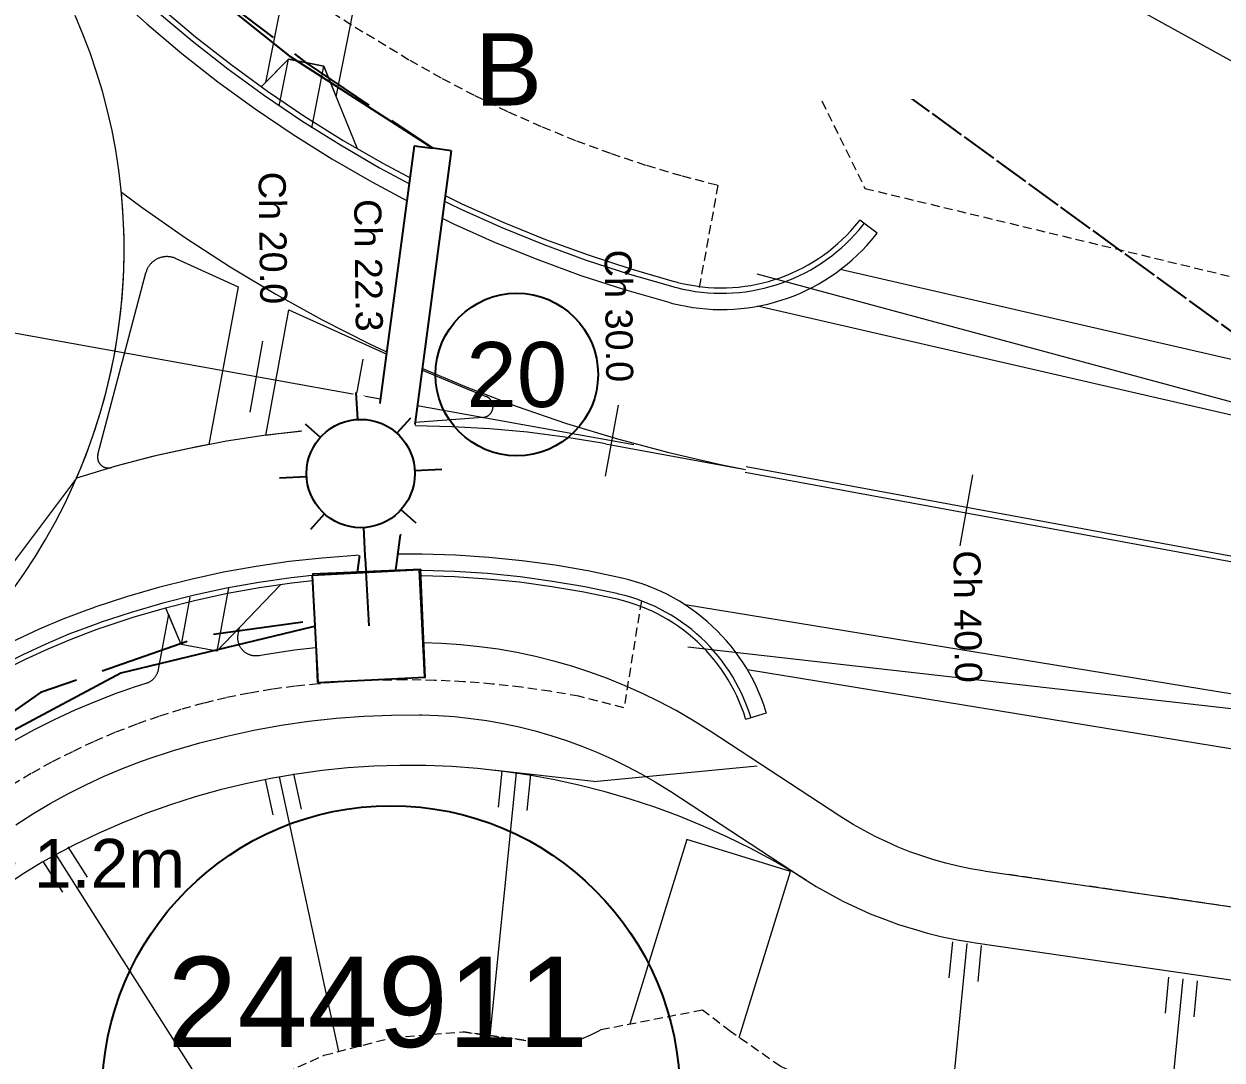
# Model space of a CAD drawing. Header units: metres. Extents: x 268878 to 269469, y 6087458 to 6088814.
# Drawn here: x 269168.84 to 269202.01, y 6087933.91 to 6087962.59 of the extents above; entities that cross this region are included whole.
import ezdxf
from ezdxf.enums import TextEntityAlignment as Align

# ---------------------------------------------------------------- set-up
doc = ezdxf.new("R2010")
doc.units = ezdxf.units.M
for name, pattern in [('Cable Exist OH', [1, 1, 0]), ('DASHED2', [0.375, 0.25, -0.125]), ('IE Trench LV', [6.5, 5, -1.5])]:
    doc.linetypes.add(name, pattern=pattern)
doc.layers.get('0').update_dxf_attribs({"color": 6})
doc.layers.add('Cadastre Developer_SP_NEW', color=2, linetype='Continuous', lineweight=5)
doc.layers.add('Cadastre Land Parcels_SP_EXT', color=9, linetype='Continuous', lineweight=5)
for name, color, linetype in [('Duct_SP_NEW', 2, 'Continuous'), ('Equip_SP_SL_NEW', 2, 'Continuous'), ('Mains_HV_MOD', 3, 'Continuous'), ('Mains_LV_New_R9', 2, 'Continuous'), ('Notes_LV_MISC', 7, 'Continuous'), ('Notes_SL_MISC', 7, 'Continuous'), ('Notes_SP_MISC', 7, 'Continuous'), ('Notes_SP_NEW', 2, 'Continuous'), ('SupportsUG_SP_LV_SL_NEW', 2, 'Continuous'), ('Trench_SP_NEW', 2, 'Continuous')]:
    doc.layers.add(name, color=color, linetype=linetype)
doc.styles.add('AGI32-Arial', font='arial.ttf')
doc.styles.add('iecARIAL', font='arial.ttf', dxfattribs={"height": 2})
doc.styles.add('POLE_LABEL', font='arial.ttf')
doc.styles.add('SL_LABEL', font='arial.ttf')
doc.styles.get("Standard").update_dxf_attribs({"font": 'arial.ttf'})
doc.linetypes.add('Cable 4', pattern='A,5.25,-0.1,["o",Standard,S=2,R=0,X=1.2,Y=-0.7],-4', length=9.35)
doc.dimstyles.get("Standard").update_dxf_attribs({"dimtxt": 0.18, "dimasz": 0.18, "dimexe": 0.18, "dimexo": 0.0625, "dimgap": 0.09, "dimtad": 0, "dimtih": 1, "dimtoh": 1, "dimdec": 4, "dimzin": 0, "dimdsep": 46, "dimtxsty": 'Standard', "dimcen": 0.09, "dimadec": 0, "dimazin": 0, "dimtfac": 1, "dimtdec": 4, "dimtofl": 0, "dimtmove": 0, "dimatfit": 3, "dimfxl": 1, "dimtolj": 1, "dimtzin": 0, "dimarcsym": 0})

# ---------------------------------------------------------------- blocks, each defined once
blk = doc.blocks.new('COLUMN_NEW')
for tag, height, flags, p in [('ASSET_NUM', 2.5, 8, (2, 2)), ('SUBURB', 0.2, 9, (1.5, -1.8)), ('STREETNAME', 0.2, 9, (1.5, -2)), ('LOCATION', 0.2, 9, (1.5, -2.2)), ('NOTES', 0.2, 9, (1.5, -2.4)), ('LABEL_ALIGNMENT', 0.2, 9, (1.5, -2.6)), ('Z', 0.2, 1, (1.5, -2.8))]:
    blk.add_attdef(tag, text='', height=height, dxfattribs=dict(flags=flags)).set_placement(p, align=Align.MIDDLE_LEFT)
blk.add_wipeout([(-1.485, -1.485), (1.485, -1.485), (1.485, 1.485), (-1.485, 1.485)])
at = {"lineweight": -3}
blk.add_lwpolyline([(-1.485, -1.485), (1.485, -1.485), (1.485, 1.485), (-1.485, 1.485)], close=True, dxfattribs=at)
at = {"style": 'POLE_LABEL', "flags": 9}
blk.add_attdef('STRUCTURE_PLANT_NUMBER', text='', height=0.2, dxfattribs=at).set_placement((1.5, 0.242), align=Align.MIDDLE_LEFT)
at = {"flags": 9}
for tag, p in [('STREET_CODE', (1.5, 0)), ('OWNED_BY', (1.5, -0.4)), ('COLUMN_TYPE', (1.5, -0.2)), ('OPERATED_BY', (1.5, -0.6)), ('STATE', (1.5, -1)), ('MAINTAINED_BY', (1.5, -0.8)), ('USAGE', (1.5, -1.2)), ('LEGEND', (1.5, -1.4)), ('PARENT', (1.5, -1.6))]:
    blk.add_attdef(tag, text='', height=0.2, dxfattribs=at).set_placement(p, align=Align.MIDDLE_LEFT)
blk = doc.blocks.new('SL_LANTERN_NEW')
blk.add_line((0, 0), (0, 0))
for tag, p, flags in [('Z', (0, 0), 1), ('OPERATED_BY', (0, -9.607), 9)]:
    blk.add_attdef(tag, p, '', height=0.2, dxfattribs=dict(flags=flags))
at = {"style": 'SL_LABEL', "flags": 9}
blk.add_attdef('STREET_CODE', text='', height=0.2, dxfattribs=at).set_placement((0, -0.2), align=Align.MIDDLE_LEFT)
for tag, height, flags, p in [('CONSTRUCTED_VOLTAGE', 0.2, 9, (0, -0.4)), ('CONTROL_TYPE', 0.2, 9, (0, -0.6)), ('LANTERN_PURPOSE', 0.2, 9, (0, -0.8)), ('LANTERN_TYPE', 0.2, 9, (0, -1)), ('OPERATING_VOLTAGE', 0.2, 9, (0, -1.4)), ('NO_PHASES', 0.2, 9, (0, -1.2)), ('ORIENTATION', 0.2, 9, (0, -1.6)), ('LNUMBER', 2.5, 8, (1.2, -2.8)), ('OWNED_BY', 0.2, 9, (0, -1.8)), ('STATE', 0.2, 9, (0, -2)), ('CEXIST', 0.2, 9, (0, -2.4)), ('USAGE', 0.2, 9, (0, -2.2)), ('CNEW', 0.2, 9, (0, -2.6)), ('CNUMBER', 0.2, 9, (0, -2.8)), ('CREMOVE', 0.2, 9, (0, -3)), ('CREPLACE', 0.2, 9, (0, -3.2)), ('LKINGHEIGHT', 0.2, 9, (0, -3.4)), ('LBRACKET', 0.2, 9, (0, -3.6)), ('LBRACKETVOCAB', 0.2, 9, (0, -3.8)), ('LCATEGORY', 0.2, 9, (0, -4)), ('LCHARGE1', 0.2, 9, (0, -4.2)), ('LCHARGE1PERCENT', 0.2, 9, (0, -4.4)), ('LCHARGE2', 0.2, 9, (0, -4.6)), ('LCHARGE2PERCENT', 0.2, 9, (0, -4.8)), ('LCHARGE3', 0.2, 9, (0, -5)), ('LCHARGE3PERCENT', 0.2, 9, (0, -5.2)), ('LEXIST', 0.2, 9, (0, -5.4)), ('LLAMP', 0.2, 9, (0, -5.6)), ('LLAMPVOCAB', 0.2, 9, (0, -5.8)), ('LMAST', 0.2, 9, (0, -6)), ('LMASTVOCAB', 0.2, 9, (0, -6.2)), ('LNEW', 0.2, 9, (0, -6.4)), ('LANTNUMBER', 0.2, 9, (0, -6.6)), ('LOUTREACH', 0.2, 9, (0, -7)), ('LOUTREACHVOCAB', 0.2, 9, (0, -7.2)), ('LRATECODE', 0.2, 9, (0, -7.4)), ('LREMOVE', 0.2, 9, (0, -7.6)), ('LREPLACE', 0.2, 9, (0, -7.8)), ('LTYPE', 0.2, 9, (0, -8)), ('LTYPEVOCAB', 0.2, 9, (0, -8.2)), ('SUBURB', 0.2, 9, (0, -8.6)), ('LEGEND', 0.2, 9, (0, -8.4)), ('STREETNAME', 0.2, 9, (0, -8.8)), ('LOCATION', 0.2, 9, (0, -9)), ('NOTES', 0.2, 9, (0, -9.2)), ('MAINTAINED_BY', 0.2, 9, (0, -9.863))]:
    blk.add_attdef(tag, text='', height=height, dxfattribs=dict(flags=flags)).set_placement(p, align=Align.MIDDLE_LEFT)
blk.add_wipeout([(0, 6.468), (1.458, 5.676), (2.25, 4.218), (1.458, 2.759), (0, 1.865), (-1.459, 2.759), (-2.25, 4.218), (-1.459, 5.676)])
for p, q in [((0, 5.718), (0, 6.468)), ((-1.459, 5.676), (-1.061, 5.278)), ((1.458, 5.676), (1.06, 5.278)), ((-2.25, 4.218), (-1.5, 4.218)), ((1.5, 4.218), (2.25, 4.218)), ((-1.459, 2.759), (-1.061, 3.157)), ((1.458, 2.759), (1.06, 3.157)), ((0, 0), (0, 2.721))]:
    blk.add_line(p, q)
blk.add_circle((0, 4.218), 1.5)
at = {"style": 'SL_LABEL', "flags": 8}
blk.add_attdef('ASSET_NUM', text='', height=2.5, dxfattribs=at).set_placement((2, 2), align=Align.MIDDLE_LEFT)
blk = doc.blocks.new('DUCT_INDICATOR')
blk.add_circle((0, 0), 2.25)
blk.add_attdef('CODE', text='', height=1.8).set_placement((0, 0), align=Align.MIDDLE_CENTER)
at = {"flags": 1}
blk.add_attdef('Z', (0, 0), '', height=0.2, dxfattribs=at)
blk = doc.blocks.new('*D34')
at = {"layer": 'Defpoints', "color": 0, "linetype": 'IE Trench LV', "transparency": 16777216}
for p in [(269165.068, 6087942.596), (269165.696, 6087941.572), (269165.755, 6087941.613)]:
    blk.add_point(p, dxfattribs=at)
at = {"layer": 'Trench_SP_NEW', "color": 0, "linetype": 'IE Trench LV', "lineweight": -2, "transparency": 16777216}
for p, q in [((269164.236, 6087943.661), (269163.463, 6087944.768)), ((269164.684, 6087942.327), (269163.903, 6087941.782)), ((269165.371, 6087941.344), (269164.59, 6087940.798)), ((269166.47, 6087940.465), (269167.243, 6087939.359)), ((269167.243, 6087939.359), (269168.593, 6087939.359))]:
    blk.add_line(p, q, dxfattribs=at)
at = {"layer": 'Trench_SP_NEW', "color": 0, "linetype": 'IE Trench LV', "transparency": 16777216}
for points in [[(269164.421, 6087943.79), (269164.052, 6087943.533), (269165.009, 6087942.555)], [(269166.654, 6087940.594), (269166.285, 6087940.336), (269165.696, 6087941.572)]]:
    blk.add_solid(points, dxfattribs=at)
at = {"layer": 'Trench_SP_NEW', "color": 0, "linetype": 'IE Trench LV', "transparency": 16777216, "insert": (269171.201, 6087939.359), "char_height": 1.35, "attachment_point": 5}
blk.add_mtext('\\A1;1.2m', dxfattribs=at)

msp = doc.modelspace()

# ---------------------------------------------------------------- linework, layer by layer
at = {"layer": 'Cadastre Developer_SP_NEW', "color": 251, "linetype": 'DASHED2', "lineweight": 0}
for p, q in [((269177.37568, 6087962.91083), (269178.00188, 6087962.50719)), ((269178.00188, 6087962.50719), (269178.6409, 6087962.12417)), ((269178.6409, 6087962.12417), (269179.51751, 6087961.58967)), ((269179.51751, 6087961.58967), (269180.411, 6087961.08387)), ((269180.411, 6087961.08387), (269181.32042, 6087960.6073)), ((269181.32042, 6087960.6073), (269182.24482, 6087960.16046)), ((269182.24482, 6087960.16046), (269183.18322, 6087959.74383)), ((269183.18322, 6087959.74383), (269184.13463, 6087959.35785)), ((269184.13463, 6087959.35785), (269185.09805, 6087959.00291)), ((269185.09805, 6087959.00291), (269186.07248, 6087958.6794)), ((269186.07248, 6087958.6794), (269187.05689, 6087958.38766)), ((269187.05689, 6087958.38766), (269188.05023, 6087958.12798)), ((269188.05023, 6087958.12798), (269187.50776, 6087955.17956)), ((269185.92915, 6087946.62127), (269185.44848, 6087943.66003)), ((269176.98892, 6087944.32588), (269176.34596, 6087944.2616)), ((269177.79149, 6087944.38755), (269176.98892, 6087944.32588)), ((269178.5956, 6087944.4242), (269177.79149, 6087944.38755)), ((269179.40046, 6087944.43579), (269178.5956, 6087944.4242)), ((269180.20529, 6087944.42231), (269179.40046, 6087944.43579)), ((269181.0093, 6087944.38377), (269180.20529, 6087944.42231)), ((269181.81173, 6087944.32021), (269181.0093, 6087944.38377)), ((269182.61179, 6087944.23169), (269181.81173, 6087944.32021)), ((269175.06841, 6087944.06794), (269174.43528, 6087943.93878)), ((269175.70554, 6087944.17558), (269175.06841, 6087944.06794)), ((269176.34596, 6087944.2616), (269175.70554, 6087944.17558)), ((269183.40871, 6087944.1183), (269182.61179, 6087944.23169)), ((269184.20169, 6087943.98016), (269183.40871, 6087944.1183)), ((269173.80689, 6087943.78827), (269173.18395, 6087943.61657)), ((269174.43528, 6087943.93878), (269173.80689, 6087943.78827)), ((269185.44848, 6087943.66003), (269184.20169, 6087943.98016)), ((269172.56718, 6087943.42388), (269171.95729, 6087943.21041)), ((269173.18395, 6087943.61657), (269172.56718, 6087943.42388)), ((269171.95729, 6087943.21041), (269171.35498, 6087942.97643)), ((269170.76093, 6087942.72219), (269170.17583, 6087942.44798)), ((269171.35498, 6087942.97643), (269170.76093, 6087942.72219)), ((269170.17583, 6087942.44798), (269169.60035, 6087942.15412)), ((269169.60035, 6087942.15412), (269169.03515, 6087941.84095)), ((269169.03515, 6087941.84095), (269168.48087, 6087941.50882)), ((269215.64493, 6087936.20988), (269195.47073, 6087939.13468)), ((269187.62456, 6087935.2947), (269184.81205, 6087934.74588))]:
    msp.add_line(p, q, dxfattribs=at)
at = {"layer": 'Cadastre Developer_SP_NEW', "color": 251, "linetype": 'Continuous', "lineweight": 0}
for p, q in [((269176.16096, 6087961.61642), (269175.41374, 6087960.85698)), ((269175.90479, 6087960.32656), (269176.16096, 6087961.61642)), ((269177.1418, 6087961.42163), (269176.16096, 6087961.61642)), ((269176.8037, 6087959.71919), (269177.1418, 6087961.42163)), ((269192.45509, 6087956.79702), (269191.98095, 6087957.1647)), ((269155.58263, 6087956.38126), (269185.72122, 6087950.94681)), ((269173.03857, 6087956.09756), (269174.76231, 6087955.31656)), ((269170.8837, 6087950.67755), (269172.21083, 6087955.70421)), ((269189.1223, 6087955.67901), (269211.57982, 6087949.61789)), ((269211.88411, 6087951.08707), (269191.438, 6087955.79166)), ((269174.76231, 6087955.31656), (269173.95756, 6087950.9509)), ((269175.52936, 6087951.20335), (269176.17001, 6087954.67875)), ((269176.17001, 6087954.67875), (269179.45485, 6087953.19044)), ((269211.57982, 6087949.61789), (269189.14815, 6087954.77935)), ((269181.54493, 6087951.70099), (269177.28228, 6087951.38514)), ((269184.93761, 6087950.97009), (269188.81569, 6087950.25521)), ((269203.57605, 6087947.61567), (269188.83019, 6087950.33389)), ((269170.29408, 6087950.02005), (269162.50405, 6087939.66181)), ((269203.54705, 6087947.45832), (269188.80118, 6087950.17654)), ((269176.82624, 6087947.37295), (269176.95481, 6087944.37571)), ((269175.93508, 6087947.07029), (269174.17415, 6087945.23059)), ((269174.49689, 6087946.98143), (269174.17415, 6087945.23059)), ((269173.4329, 6087946.7257), (269173.19072, 6087945.41187)), ((269173.19072, 6087945.41187), (269172.76392, 6087946.42432)), ((269210.31084, 6087942.73388), (269187.14246, 6087946.51196)), ((269174.17415, 6087945.23059), (269173.19072, 6087945.41187)), ((269187.2202, 6087945.3498), (269210.31084, 6087942.73388)), ((269210.05414, 6087941.25592), (269188.86971, 6087944.71048)), ((269176.95481, 6087944.37571), (269179.95205, 6087944.50427)), ((269188.81774, 6087943.34774), (269189.39189, 6087943.52194)), ((269184.61518, 6087941.61934), (269189.13784, 6087942.05298)), ((269175.51308, 6087941.67784), (269175.72417, 6087940.70014)), ((269175.90586, 6087941.75394), (269177.54787, 6087934.14883)), ((269176.29865, 6087941.83005), (269176.50974, 6087940.85235)), ((269182.46016, 6087941.86039), (269181.73648, 6087934.59068)), ((269184.61518, 6087941.61934), (269181.81804, 6087941.93622)), ((269182.06296, 6087941.90848), (269181.96389, 6087940.91317)), ((269182.85735, 6087941.81231), (269182.75827, 6087940.817)), ((269170.05459, 6087939.81607), (269170.59062, 6087938.9716)), ((269169.37006, 6087939.4017), (269169.90609, 6087938.55723)), ((269169.71233, 6087939.60888), (269174.23476, 6087932.48415)), ((269194.54594, 6087937.18179), (269194.44686, 6087936.18649)), ((269194.94313, 6087937.13371), (269194.46432, 6087932.32381)), ((269195.34032, 6087937.08562), (269195.24124, 6087936.09032)), ((269200.52741, 6087936.20348), (269200.42833, 6087935.20818)), ((269200.9246, 6087936.1554), (269200.50929, 6087931.98337)), ((269201.32179, 6087936.10732), (269201.22271, 6087935.11201))]:
    msp.add_line(p, q, dxfattribs=at)
for points in [[(269176.35833, 6087965.17701, 0), (269175.52228, 6087960.96729, 0), (269176.16096, 6087961.61642, 0), (269177.1418, 6087961.42163, 0), (269177.48396, 6087960.5777, 0), (269178.32002, 6087964.78742, 0)], [(269171.66266, 6087963.91835, 0), (269171.7023, 6087963.88125, 0), (269172.62994, 6087963.04402, 0), (269173.58624, 6087962.23967, 0), (269174.57003, 6087961.46918, 0), (269175.58011, 6087960.7335, 0), (269176.61524, 6087960.03352, 0), (269177.67418, 6087959.37009, 0), (269178.75563, 6087958.74403, 0), (269179.85826, 6087958.15608, 0), (269180.98074, 6087957.60698, 0), (269182.12171, 6087957.09738, 0), (269183.27976, 6087956.62791, 0), (269184.45349, 6087956.19915, 0), (269185.64147, 6087955.8116, 0), (269186.84225, 6087955.46576, 0), (269186.89468, 6087955.45169, 0)], [(269171.56007, 6087963.80892, 0), (269171.59987, 6087963.77166, 0), (269172.5314, 6087962.93092, 0), (269173.49171, 6087962.12321, 0), (269174.47962, 6087961.34949, 0), (269175.49393, 6087960.61073, 0), (269176.5334, 6087959.90782, 0), (269177.59677, 6087959.24161, 0), (269178.68275, 6087958.61292, 0), (269179.79, 6087958.02251, 0), (269180.91719, 6087957.4711, 0), (269182.06293, 6087956.95937, 0), (269183.22584, 6087956.48794, 0), (269184.40449, 6087956.05738, 0), (269185.59744, 6087955.66821, 0), (269186.80325, 6087955.32092, 0), (269186.85591, 6087955.30678, 0)], [(269171.25228, 6087963.48064, 0), (269171.29258, 6087963.44292, 0), (269172.23577, 6087962.59165, 0), (269173.2081, 6087961.77382, 0), (269174.20838, 6087960.99043, 0), (269175.23538, 6087960.24242, 0), (269176.28787, 6087959.5307, 0), (269177.36455, 6087958.85616, 0), (269178.46412, 6087958.2196, 0), (269179.58524, 6087957.6218, 0), (269180.72653, 6087957.06349, 0), (269181.88662, 6087956.54535, 0), (269183.06408, 6087956.06802, 0), (269184.25748, 6087955.63207, 0), (269185.46537, 6087955.23803, 0), (269186.68628, 6087954.88639, 0), (269186.73959, 6087954.87208, 0)], [(269171.60966, 6087956.59393, 0), (269171.60342, 6087956.87306, 0), (269171.57633, 6087957.43088, 0), (269171.52979, 6087957.98742, 0), (269171.46386, 6087958.54199, 0), (269171.37861, 6087959.09392, 0), (269171.27416, 6087959.64254, 0), (269171.15061, 6087960.18719, 0), (269171.00814, 6087960.72718, 0), (269170.84691, 6087961.26188, 0), (269170.66712, 6087961.79063, 0), (269170.46898, 6087962.31277, 0), (269170.25274, 6087962.82769, 0)], [(269184.93761, 6087950.97009, 0), (269184.84702, 6087950.98667, 0), (269183.81501, 6087951.15545, 0), (269182.77773, 6087951.28811, 0), (269181.73645, 6087951.38448, 0), (269180.69244, 6087951.44446, 0), (269179.64698, 6087951.46797, 0), (269178.60133, 6087951.45497, 0), (269177.55678, 6087951.40549, 0), (269176.51458, 6087951.31959, 0), (269175.47602, 6087951.19737, 0), (269174.44236, 6087951.03897, 0), (269173.41486, 6087950.8446, 0), (269172.39476, 6087950.61449, 0), (269171.38332, 6087950.34891, 0), (269170.38176, 6087950.0482, 0), (269170.29408, 6087950.02005, 0), (269170.34905, 6087950.14857, 0), (269170.55741, 6087950.66672, 0), (269170.74756, 6087951.19183, 0), (269170.91927, 6087951.72326, 0), (269171.07233, 6087952.26035, 0), (269171.20655, 6087952.80246, 0), (269171.32176, 6087953.34893, 0), (269171.41784, 6087953.89908, 0), (269171.49466, 6087954.45225, 0), (269171.55213, 6087955.00776, 0), (269171.59017, 6087955.56494, 0), (269171.60875, 6087956.12311, 0), (269171.60783, 6087956.68158, 0), (269171.58743, 6087957.23969, 0), (269171.54756, 6087957.79674, 0), (269171.53454, 6087957.93592, 0), (269171.53454, 6087957.93592, 0), (269172.10595, 6087957.51393, 0), (269173.31146, 6087956.67098, 0), (269174.54566, 6087955.87061, 0), (269175.80703, 6087955.11381, 0), (269177.09405, 6087954.40149, 0), (269178.40515, 6087953.73452, 0), (269179.73872, 6087953.11371, 0), (269181.09315, 6087952.53982, 0), (269182.46678, 6087952.01355, 0), (269183.85794, 6087951.53554, 0), (269185.26493, 6087951.10637, 0), (269186.68605, 6087950.72657, 0), (269188.11956, 6087950.39659, 0), (269188.81569, 6087950.25521, 0)], [(269186.85591, 6087955.30678, 0), (269186.90601, 6087955.29365, 0), (269187.07579, 6087955.25325, 0), (269187.24688, 6087955.21879, 0), (269187.41907, 6087955.19033, 0), (269187.59215, 6087955.16789, 0), (269187.7659, 6087955.1515, 0), (269187.94012, 6087955.14119, 0), (269188.11459, 6087955.13697, 0), (269188.28911, 6087955.13884, 0), (269188.46345, 6087955.14679, 0), (269188.63741, 6087955.16083, 0), (269188.81077, 6087955.18093, 0), (269188.98333, 6087955.20707, 0), (269189.15487, 6087955.23921, 0), (269189.32518, 6087955.27732, 0), (269189.49406, 6087955.32135, 0), (269189.6613, 6087955.37125, 0), (269189.82669, 6087955.42695, 0), (269189.99004, 6087955.48839, 0), (269190.15115, 6087955.5555, 0), (269190.30982, 6087955.62819, 0), (269190.46585, 6087955.70637, 0), (269190.61906, 6087955.78995, 0), (269190.76926, 6087955.87882, 0), (269190.91627, 6087955.97288, 0), (269191.0599, 6087956.07202, 0), (269191.19999, 6087956.17611, 0), (269191.33636, 6087956.28502, 0), (269191.46884, 6087956.39863, 0), (269191.59728, 6087956.51679, 0), (269191.72152, 6087956.63936, 0), (269191.8414, 6087956.76619, 0), (269191.95679, 6087956.89713, 0), (269192.06753, 6087957.03202, 0), (269192.09949, 6087957.07278, 0)], [(269186.89468, 6087955.45169, 0), (269186.94328, 6087955.43895, 0), (269187.10797, 6087955.39976, 0), (269187.27393, 6087955.36633, 0), (269187.44095, 6087955.33872, 0), (269187.60883, 6087955.31696, 0), (269187.77737, 6087955.30106, 0), (269187.94637, 6087955.29106, 0), (269188.11561, 6087955.28696, 0), (269188.28488, 6087955.28878, 0), (269188.454, 6087955.29649, 0), (269188.62274, 6087955.31011, 0), (269188.7909, 6087955.32961, 0), (269188.95828, 6087955.35496, 0), (269189.12467, 6087955.38614, 0), (269189.28987, 6087955.42311, 0), (269189.45369, 6087955.46582, 0), (269189.61591, 6087955.51422, 0), (269189.77634, 6087955.56825, 0), (269189.93479, 6087955.62785, 0), (269190.09107, 6087955.69294, 0), (269190.24497, 6087955.76345, 0), (269190.39633, 6087955.83928, 0), (269190.54494, 6087955.92035, 0), (269190.69063, 6087956.00656, 0), (269190.83323, 6087956.0978, 0), (269190.97256, 6087956.19396, 0), (269191.10844, 6087956.29493, 0), (269191.24072, 6087956.40058, 0), (269191.36923, 6087956.51077, 0), (269191.49382, 6087956.62539, 0), (269191.61433, 6087956.74428, 0), (269191.73061, 6087956.86731, 0), (269191.84254, 6087956.99432, 0), (269191.94996, 6087957.12516, 0), (269191.98095, 6087957.1647, 0)], [(269168.51926, 6087946.92193, 0), (269168.84134, 6087947.37818, 0), (269169.1473, 6087947.84539, 0), (269169.43677, 6087948.32299, 0), (269169.7094, 6087948.81041, 0), (269169.96485, 6087949.30704, 0), (269170.20281, 6087949.81228, 0), (269170.42299, 6087950.32552, 0), (269170.62513, 6087950.84614, 0), (269170.80898, 6087951.37348, 0), (269170.97431, 6087951.90693, 0), (269171.12092, 6087952.44582, 0), (269171.24863, 6087952.9895, 0), (269171.3573, 6087953.5373, 0), (269171.44677, 6087954.08856, 0), (269171.51696, 6087954.64261, 0), (269171.56777, 6087955.19878, 0), (269171.59913, 6087955.75637, 0), (269171.61102, 6087956.31472, 0), (269171.60966, 6087956.59393, 0)], [(269186.73959, 6087954.87208, 0), (269186.7942, 6087954.85777, 0), (269186.97926, 6087954.81372, 0), (269187.16575, 6087954.77616, 0), (269187.35344, 6087954.74514, 0), (269187.54209, 6087954.72068, 0), (269187.73148, 6087954.70282, 0), (269187.92138, 6087954.69158, 0), (269188.11155, 6087954.68698, 0), (269188.30177, 6087954.68901, 0), (269188.49181, 6087954.69769, 0), (269188.68142, 6087954.71299, 0), (269188.87039, 6087954.73489, 0), (269189.05847, 6087954.76338, 0), (269189.24545, 6087954.79842, 0), (269189.43109, 6087954.83996, 0), (269189.61517, 6087954.88795, 0), (269189.79746, 6087954.94234, 0), (269189.97774, 6087955.00306, 0), (269190.15579, 6087955.07003, 0), (269190.3314, 6087955.14318, 0), (269190.50435, 6087955.22241, 0), (269190.67443, 6087955.30762, 0), (269190.84142, 6087955.39872, 0), (269191.00514, 6087955.4956, 0), (269191.16538, 6087955.59813, 0), (269191.32194, 6087955.70618, 0), (269191.47464, 6087955.81964, 0), (269191.62328, 6087955.93836, 0), (269191.76769, 6087956.06219, 0), (269191.90769, 6087956.19098, 0), (269192.04311, 6087956.32458, 0), (269192.17378, 6087956.46283, 0), (269192.29955, 6087956.60555, 0), (269192.42026, 6087956.75258, 0), (269192.45509, 6087956.79702, 0)], [(269173.03857, 6087956.09756, 0), (269173.03099, 6087956.10094, 0), (269173.01165, 6087956.10898, 0), (269172.99204, 6087956.11634, 0), (269172.97219, 6087956.12301, 0), (269172.95212, 6087956.12899, 0), (269172.93185, 6087956.13426, 0), (269172.91141, 6087956.13883, 0), (269172.89082, 6087956.14267, 0), (269172.87012, 6087956.1458, 0), (269172.84931, 6087956.1482, 0), (269172.82843, 6087956.14987, 0), (269172.80751, 6087956.15081, 0), (269172.78657, 6087956.15103, 0), (269172.76563, 6087956.15051, 0), (269172.74473, 6087956.14926, 0), (269172.72388, 6087956.14728, 0), (269172.70311, 6087956.14458, 0), (269172.68245, 6087956.14115, 0), (269172.66192, 6087956.13701, 0), (269172.64155, 6087956.13215, 0), (269172.62136, 6087956.12658, 0), (269172.60138, 6087956.12031, 0), (269172.58163, 6087956.11335, 0), (269172.56213, 6087956.1057, 0), (269172.54291, 6087956.09738, 0), (269172.524, 6087956.08839, 0), (269172.50541, 6087956.07874, 0), (269172.48717, 6087956.06846, 0), (269172.46929, 6087956.05754, 0), (269172.45181, 6087956.04601, 0), (269172.43474, 6087956.03387, 0), (269172.41811, 6087956.02114, 0), (269172.40193, 6087956.00784, 0), (269172.38623, 6087955.99399, 0), (269172.37102, 6087955.9796, 0), (269172.35631, 6087955.96468, 0), (269172.34214, 6087955.94926, 0), (269172.32852, 6087955.93335, 0), (269172.31546, 6087955.91698, 0), (269172.30298, 6087955.90016, 0), (269172.29109, 6087955.88292, 0), (269172.27981, 6087955.86527, 0), (269172.26916, 6087955.84725, 0), (269172.25914, 6087955.82885, 0), (269172.24977, 6087955.81013, 0), (269172.24105, 6087955.79108, 0), (269172.23301, 6087955.77174, 0), (269172.22565, 6087955.75214, 0), (269172.21898, 6087955.73229, 0), (269172.213, 6087955.71221, 0), (269172.21083, 6087955.70421, 0)], [(269179.45485, 6087953.19044, 0), (269179.88714, 6087952.99761, 0), (269181.18963, 6087952.45266, 0), (269181.63044, 6087952.28018, 0)], [(269181.54493, 6087951.70099, 0), (269181.54683, 6087951.70114, 0), (269181.55726, 6087951.70216, 0), (269181.56764, 6087951.70355, 0), (269181.57796, 6087951.70529, 0), (269181.58822, 6087951.7074, 0), (269181.5984, 6087951.70986, 0), (269181.60848, 6087951.71268, 0), (269181.61846, 6087951.71584, 0), (269181.62833, 6087951.71936, 0), (269181.63806, 6087951.72321, 0), (269181.64766, 6087951.72741, 0), (269181.6571, 6087951.73193, 0), (269181.66638, 6087951.73678, 0), (269181.67549, 6087951.74195, 0), (269181.6844, 6087951.74744, 0), (269181.69313, 6087951.75324, 0), (269181.70164, 6087951.75933, 0), (269181.70994, 6087951.76572, 0), (269181.71801, 6087951.7724, 0), (269181.72584, 6087951.77935, 0), (269181.73342, 6087951.78657, 0), (269181.74074, 6087951.79405, 0), (269181.74781, 6087951.80179, 0), (269181.75459, 6087951.80976, 0), (269181.7611, 6087951.81797, 0), (269181.76731, 6087951.8264, 0), (269181.77323, 6087951.83504, 0), (269181.77884, 6087951.84388, 0), (269181.78413, 6087951.85291, 0), (269181.78911, 6087951.86212, 0), (269181.79377, 6087951.8715, 0), (269181.7981, 6087951.88104, 0), (269181.80209, 6087951.89072, 0), (269181.80574, 6087951.90053, 0), (269181.80904, 6087951.91047, 0), (269181.812, 6087951.92051, 0), (269181.8146, 6087951.93066, 0), (269181.81685, 6087951.94088, 0), (269181.81874, 6087951.95118, 0), (269181.82027, 6087951.96154, 0), (269181.82143, 6087951.97195, 0), (269181.82224, 6087951.98239, 0), (269181.82268, 6087951.99285, 0), (269181.82275, 6087952.00332, 0), (269181.82246, 6087952.01379, 0), (269181.8218, 6087952.02424, 0), (269181.82078, 6087952.03466, 0), (269181.81939, 6087952.04504, 0), (269181.81764, 6087952.05537, 0), (269181.81554, 6087952.06562, 0), (269181.81307, 6087952.0758, 0), (269181.81026, 6087952.08589, 0), (269181.80709, 6087952.09587, 0), (269181.80358, 6087952.10573, 0), (269181.79972, 6087952.11547, 0), (269181.79553, 6087952.12507, 0), (269181.79101, 6087952.13451, 0), (269181.78615, 6087952.14379, 0), (269181.78098, 6087952.15289, 0), (269181.77549, 6087952.16181, 0), (269181.7697, 6087952.17053, 0), (269181.7636, 6087952.17905, 0), (269181.75721, 6087952.18734, 0), (269181.75054, 6087952.19541, 0), (269181.74359, 6087952.20324, 0), (269181.73637, 6087952.21083, 0), (269181.72888, 6087952.21815, 0), (269181.72115, 6087952.22521, 0), (269181.71318, 6087952.232, 0), (269181.70497, 6087952.2385, 0), (269181.69654, 6087952.24472, 0), (269181.6879, 6087952.25063, 0), (269181.67906, 6087952.25624, 0), (269181.67003, 6087952.26154, 0), (269181.66082, 6087952.26652, 0), (269181.65144, 6087952.27118, 0), (269181.6419, 6087952.2755, 0), (269181.63222, 6087952.27949, 0), (269181.63044, 6087952.28018, 0)], [(269177.28228, 6087951.38514, 0), (269176.92574, 6087951.35659, 0), (269175.88418, 6087951.24857, 0), (269175.52936, 6087951.20335, 0)], [(269173.95756, 6087950.9509, 0), (269173.62261, 6087950.88598, 0), (269172.59949, 6087950.66297, 0), (269171.58477, 6087950.40439, 0), (269171.25619, 6087950.31251, 0)], [(269170.8837, 6087950.67755, 0), (269170.88322, 6087950.67568, 0), (269170.88079, 6087950.66549, 0), (269170.87871, 6087950.65523, 0), (269170.877, 6087950.6449, 0), (269170.87565, 6087950.63451, 0), (269170.87466, 6087950.62409, 0), (269170.87403, 6087950.61364, 0), (269170.87377, 6087950.60317, 0), (269170.87388, 6087950.5927, 0), (269170.87435, 6087950.58224, 0), (269170.87519, 6087950.5718, 0), (269170.87639, 6087950.5614, 0), (269170.87795, 6087950.55104, 0), (269170.87987, 6087950.54075, 0), (269170.88215, 6087950.53053, 0), (269170.88479, 6087950.52039, 0), (269170.88777, 6087950.51036, 0), (269170.89111, 6087950.50043, 0), (269170.89479, 6087950.49063, 0), (269170.89881, 6087950.48096, 0), (269170.90317, 6087950.47144, 0), (269170.90785, 6087950.46207, 0), (269170.91286, 6087950.45288, 0), (269170.91819, 6087950.44386, 0), (269170.92383, 6087950.43504, 0), (269170.92977, 6087950.42642, 0), (269170.93601, 6087950.41801, 0), (269170.94254, 6087950.40982, 0), (269170.94935, 6087950.40187, 0), (269170.95644, 6087950.39416, 0), (269170.96379, 6087950.3867, 0), (269170.97139, 6087950.3795, 0), (269170.97925, 6087950.37257, 0), (269170.98733, 6087950.36593, 0), (269170.99565, 6087950.35956, 0), (269171.00418, 6087950.35349, 0), (269171.01292, 6087950.34773, 0), (269171.02186, 6087950.34227, 0), (269171.03098, 6087950.33712, 0), (269171.04028, 6087950.3323, 0), (269171.04973, 6087950.32781, 0), (269171.05934, 6087950.32364, 0), (269171.06909, 6087950.31982, 0), (269171.07897, 6087950.31634, 0), (269171.08896, 6087950.3132, 0), (269171.09905, 6087950.31042, 0), (269171.10924, 6087950.30799, 0), (269171.1195, 6087950.30591, 0), (269171.12983, 6087950.3042, 0), (269171.14022, 6087950.30285, 0), (269171.15064, 6087950.30186, 0), (269171.16109, 6087950.30123, 0), (269171.17156, 6087950.30097, 0), (269171.18203, 6087950.30108, 0), (269171.19249, 6087950.30155, 0), (269171.20293, 6087950.30239, 0), (269171.21333, 6087950.30359, 0), (269171.22369, 6087950.30515, 0), (269171.23398, 6087950.30707, 0), (269171.2442, 6087950.30935, 0), (269171.25434, 6087950.31199, 0), (269171.25619, 6087950.31251, 0)], [(269185.3906, 6087947.25268, 0), (269185.3543, 6087947.26094, 0), (269184.45054, 6087947.44957, 0), (269183.54075, 6087947.60655, 0), (269182.62604, 6087947.73168, 0), (269181.70751, 6087947.8248, 0), (269180.7863, 6087947.88582, 0), (269179.86351, 6087947.91465, 0), (269178.94029, 6087947.91126, 0), (269178.01774, 6087947.87564, 0), (269177.097, 6087947.80786, 0), (269176.17919, 6087947.70798, 0), (269175.26542, 6087947.57613, 0), (269174.3568, 6087947.41247, 0), (269173.45446, 6087947.2172, 0), (269172.55948, 6087946.99056, 0), (269171.67295, 6087946.73282, 0), (269170.79596, 6087946.4443, 0), (269170.76081, 6087946.43203, 0)], [(269185.29036, 6087946.81398, 0), (269185.25468, 6087946.82211, 0), (269184.3663, 6087947.00753, 0), (269183.47199, 6087947.16183, 0), (269182.57284, 6087947.28483, 0), (269181.66994, 6087947.37638, 0), (269180.7644, 6087947.43635, 0), (269179.85732, 6087947.46469, 0), (269178.9498, 6087947.46136, 0), (269178.04294, 6087947.42635, 0), (269177.13787, 6087947.35972, 0), (269176.23567, 6087947.26154, 0), (269175.33745, 6087947.13193, 0), (269174.44429, 6087946.97106, 0), (269173.5573, 6087946.77911, 0), (269172.67754, 6087946.55633, 0), (269171.8061, 6087946.30297, 0), (269170.94403, 6087946.01936, 0), (269170.90948, 6087946.00729, 0)], [(269185.25695, 6087946.66775, 0), (269185.22148, 6087946.67583, 0), (269184.33822, 6087946.86018, 0), (269183.44907, 6087947.01359, 0), (269182.5551, 6087947.13588, 0), (269181.65742, 6087947.2269, 0), (269180.7571, 6087947.28653, 0), (269179.85525, 6087947.31471, 0), (269178.95296, 6087947.31139, 0), (269178.05135, 6087947.27659, 0), (269177.15149, 6087947.21034, 0), (269176.2545, 6087947.11272, 0), (269175.36145, 6087946.98387, 0), (269174.47345, 6087946.82392, 0), (269173.59158, 6087946.63308, 0), (269172.7169, 6087946.41158, 0), (269171.85048, 6087946.15969, 0), (269170.99338, 6087945.87771, 0), (269170.95903, 6087945.86572, 0)], [(269189.39189, 6087943.52194, 0), (269189.38841, 6087943.53339, 0), (269189.32961, 6087943.71431, 0), (269189.26453, 6087943.89306, 0), (269189.19326, 6087944.06944, 0), (269189.11587, 6087944.24322, 0), (269189.03247, 6087944.41419, 0), (269188.94315, 6087944.58215, 0), (269188.84802, 6087944.74689, 0), (269188.7472, 6087944.9082, 0), (269188.64081, 6087945.0659, 0), (269188.52899, 6087945.2198, 0), (269188.41186, 6087945.36969, 0), (269188.28957, 6087945.51541, 0), (269188.16227, 6087945.65677, 0), (269188.03012, 6087945.7936, 0), (269187.89326, 6087945.92574, 0), (269187.75189, 6087946.05302, 0), (269187.60615, 6087946.17529, 0), (269187.45624, 6087946.29239, 0), (269187.30233, 6087946.4042, 0), (269187.14461, 6087946.51056, 0), (269186.98328, 6087946.61136, 0), (269186.81853, 6087946.70646, 0), (269186.65056, 6087946.79576, 0), (269186.47957, 6087946.87914, 0), (269186.30578, 6087946.9565, 0), (269186.1294, 6087947.02775, 0), (269185.95063, 6087947.0928, 0), (269185.76971, 6087947.15157, 0), (269185.58684, 6087947.20399, 0), (269185.40226, 6087947.25, 0), (269185.3906, 6087947.25268, 0)], [(269188.81774, 6087943.34774, 0), (269188.81464, 6087943.35793, 0), (269188.76231, 6087943.51893, 0), (269188.7044, 6087943.678, 0), (269188.64097, 6087943.83496, 0), (269188.57211, 6087943.98961, 0), (269188.49788, 6087944.14176, 0), (269188.4184, 6087944.29122, 0), (269188.33374, 6087944.43783, 0), (269188.24402, 6087944.58138, 0), (269188.14935, 6087944.72172, 0), (269188.04983, 6087944.85867, 0), (269187.9456, 6087944.99207, 0), (269187.83677, 6087945.12174, 0), (269187.72349, 6087945.24754, 0), (269187.60588, 6087945.36931, 0), (269187.4841, 6087945.4869, 0), (269187.35828, 6087945.60016, 0), (269187.22859, 6087945.70897, 0), (269187.09518, 6087945.81319, 0), (269186.95822, 6087945.91268, 0), (269186.81787, 6087946.00734, 0), (269186.6743, 6087946.09703, 0), (269186.52768, 6087946.18167, 0), (269186.3782, 6087946.26113, 0), (269186.22604, 6087946.33533, 0), (269186.07138, 6087946.40418, 0), (269185.91442, 6087946.46758, 0), (269185.75533, 6087946.52547, 0), (269185.59433, 6087946.57777, 0), (269185.43159, 6087946.62442, 0), (269185.26733, 6087946.66537, 0), (269185.25695, 6087946.66775, 0)], [(269188.96128, 6087943.39129, 0), (269188.95808, 6087943.40179, 0), (269188.90414, 6087943.56777, 0), (269188.84443, 6087943.73177, 0), (269188.77905, 6087943.89358, 0), (269188.70805, 6087944.05301, 0), (269188.63153, 6087944.20986, 0), (269188.54959, 6087944.36395, 0), (269188.46231, 6087944.51509, 0), (269188.36982, 6087944.66309, 0), (269188.27222, 6087944.80777, 0), (269188.16962, 6087944.94895, 0), (269188.06216, 6087945.08647, 0), (269187.94997, 6087945.22016, 0), (269187.83318, 6087945.34985, 0), (269187.71194, 6087945.47538, 0), (269187.58639, 6087945.59661, 0), (269187.45668, 6087945.71338, 0), (269187.32298, 6087945.82555, 0), (269187.18545, 6087945.93299, 0), (269187.04425, 6087946.03556, 0), (269186.89955, 6087946.13314, 0), (269186.75154, 6087946.22561, 0), (269186.60039, 6087946.31287, 0), (269186.44629, 6087946.39479, 0), (269186.28942, 6087946.47128, 0), (269186.12998, 6087946.54226, 0), (269185.96816, 6087946.60762, 0), (269185.80416, 6087946.6673, 0), (269185.63817, 6087946.72122, 0), (269185.47041, 6087946.76932, 0), (269185.30106, 6087946.81152, 0), (269185.29036, 6087946.81398, 0)], [(269170.76081, 6087946.43203, 0), (269170.58065, 6087946.36802, 0), (269169.91349, 6087946.11423, 0), (269169.25559, 6087945.83731, 0), (269168.60775, 6087945.5376, 0), (269167.97077, 6087945.21546, 0), (269167.34542, 6087944.87129, 0), (269166.73247, 6087944.5055, 0), (269166.13265, 6087944.11855, 0), (269165.5467, 6087943.71089, 0), (269165.39221, 6087943.59826, 0)], [(269170.90948, 6087946.00729, 0), (269170.73328, 6087945.9447, 0), (269170.0808, 6087945.69649, 0), (269169.43738, 6087945.42566, 0), (269168.8038, 6087945.13255, 0), (269168.18083, 6087944.8175, 0), (269167.56925, 6087944.4809, 0), (269166.96978, 6087944.12316, 0), (269166.38316, 6087943.74472, 0), (269165.8101, 6087943.34604, 0), (269165.65901, 6087943.23588, 0)], [(269170.95903, 6087945.86572, 0), (269170.78416, 6087945.80359, 0), (269170.13657, 6087945.55724, 0), (269169.49797, 6087945.28845, 0), (269168.86915, 6087944.99753, 0), (269168.25085, 6087944.68484, 0), (269167.64385, 6087944.35077, 0), (269167.04888, 6087943.99572, 0), (269166.46666, 6087943.62011, 0), (269165.8979, 6087943.22442, 0), (269165.74794, 6087943.11509, 0)], [(269168.6099, 6087940.42183, 0), (269169.0792, 6087940.72458, 0), (269169.55877, 6087941.01077, 0), (269170.04804, 6087941.28005, 0), (269170.54641, 6087941.53209, 0), (269171.05328, 6087941.76658, 0), (269171.56802, 6087941.98325, 0), (269172.09, 6087942.18181, 0), (269172.23096, 6087942.23189, 0), (269172.24328, 6087942.2362, 0), (269172.97253, 6087942.47677, 0), (269173.70973, 6087942.69175, 0), (269174.45398, 6087942.88086, 0), (269175.20438, 6087943.04389, 0), (269175.96002, 6087943.18063, 0), (269176.71996, 6087943.29092, 0), (269177.4833, 6087943.37461, 0), (269178.24908, 6087943.43162, 0), (269179.01639, 6087943.46186, 0), (269179.78429, 6087943.46531, 0), (269179.79734, 6087943.46514, 0), (269179.84727, 6087943.46437, 0), (269180.30076, 6087943.44855, 0), (269180.75342, 6087943.41693, 0), (269181.2047, 6087943.36952, 0), (269181.65405, 6087943.30639, 0), (269182.10092, 6087943.22762, 0), (269182.54477, 6087943.13331, 0), (269182.98506, 6087943.02356, 0), (269183.42126, 6087942.89851, 0), (269183.85282, 6087942.75831, 0), (269184.27922, 6087942.60314, 0), (269184.69995, 6087942.43318, 0), (269185.1145, 6087942.24864, 0), (269185.52235, 6087942.04974, 0), (269185.92301, 6087941.83674, 0), (269186.31599, 6087941.60988, 0), (269186.70082, 6087941.36944, 0), (269186.74265, 6087941.34217, 0), (269190.33178, 6087938.99199, 0), (269190.4168, 6087938.93683, 0), (269190.77304, 6087938.71653, 0), (269191.13676, 6087938.50879, 0), (269191.5075, 6087938.31387, 0), (269191.88482, 6087938.13201, 0), (269192.26825, 6087937.96343, 0), (269192.65734, 6087937.80834, 0), (269193.0516, 6087937.66691, 0), (269193.45055, 6087937.53934, 0), (269193.85372, 6087937.42576, 0), (269194.2606, 6087937.32633, 0), (269194.67071, 6087937.24115, 0), (269195.08354, 6087937.17034, 0), (269195.18377, 6087937.15538, 0), (269215.35797, 6087934.23057, 0)], [(269190.49824, 6087938.88494, 0), (269190.19685, 6087939.07166, 0), (269189.57594, 6087939.43428, 0), (269188.94276, 6087939.77501, 0), (269188.29807, 6087940.09344, 0), (269187.64266, 6087940.38917, 0), (269186.97733, 6087940.66185, 0), (269186.30289, 6087940.91114, 0), (269185.62016, 6087941.13675, 0), (269184.92997, 6087941.33839, 0), (269184.23317, 6087941.51582, 0), (269183.53059, 6087941.66882, 0), (269182.82311, 6087941.79721, 0), (269182.11158, 6087941.90083, 0), (269181.39686, 6087941.97956, 0), (269180.67983, 6087942.03329, 0), (269179.96136, 6087942.06197, 0), (269179.24233, 6087942.06556, 0), (269178.52361, 6087942.04405, 0), (269177.80608, 6087941.99747, 0), (269177.09062, 6087941.92588, 0), (269176.37808, 6087941.82936, 0), (269175.66935, 6087941.70803, 0), (269174.96529, 6087941.56205, 0), (269174.26675, 6087941.39158, 0), (269173.57458, 6087941.19683, 0), (269172.88964, 6087940.97805, 0), (269172.21274, 6087940.7355, 0), (269171.54473, 6087940.46947, 0), (269170.8864, 6087940.18029, 0), (269170.23857, 6087939.86831, 0), (269169.92325, 6087939.70621, 0)], [(269188.63744, 6087934.53475, 0), (269190.05795, 6087939.13161, 0), (269187.19168, 6087940.01734, 0), (269185.61088, 6087934.90176, 0)], [(269169.92325, 6087939.70621, 0), (269169.83101, 6087939.6574, 0), (269169.34291, 6087939.38601, 0), (269168.86457, 6087939.09776, 0), (269168.39659, 6087938.79298, 0), (269167.93952, 6087938.47206, 0), (269167.49394, 6087938.13539, 0), (269167.06037, 6087937.78337, 0), (269166.98074, 6087937.71593, 0)]]:
    msp.add_polyline3d(points, dxfattribs=at)
at = {"layer": 'Cadastre Developer_SP_NEW', "color": 251, "linetype": 'DASHED2', "lineweight": 0}
for points in [[(269189.10348, 6087964.1622, 0), (269192.11757, 6087958.0401, 0), (269204.51883, 6087955.054, 0)], [(269202.58898, 6087931.88679, 0), (269201.58535, 6087931.9339, 0), (269200.58164, 6087931.98041, 0), (269199.57714, 6087932.02149, 0), (269198.57264, 6087932.06258, 0), (269197.56815, 6087932.10367, 0), (269196.56695, 6087932.16754, 0), (269195.56672, 6087932.23806, 0), (269194.56649, 6087932.30857, 0), (269192.95031, 6087932.54967, 0), (269191.31314, 6087932.99385, 0), (269189.78666, 6087933.73252, 0), (269188.40156, 6087934.6994, 0), (269187.62456, 6087935.2947, 0)], [(269184.81205, 6087934.74588, 0), (269184.74035, 6087934.70845, 0), (269184.52611, 6087934.60291, 0), (269184.30833, 6087934.50491, 0), (269184.08726, 6087934.41458, 0), (269183.86317, 6087934.33201, 0), (269183.78664, 6087934.30582, 0), (269180.99761, 6087934.69334, 0)], [(269168.9744, 6087926.17082, 0), (269170.58281, 6087928.7749, 0), (269172.58832, 6087931.13843, 0), (269173.84913, 6087932.22831, 0), (269175.40204, 6087933.25855, 0), (269177.14164, 6087934.0429, 0), (269179.02524, 6087934.53407, 0), (269180.99761, 6087934.69334, 0), (269182.95872, 6087934.42085, 0), (269182.95872, 6087934.42085, 0)]]:
    msp.add_polyline3d(points, dxfattribs=at)
at = {"layer": 'Mains_LV_New_R9', "linetype": 'Cable 4', "ltscale": 0.25}
msp.add_lwpolyline([(269152.81523, 6087994.49096), (269158.76927, 6087988.45131), (269155.27998, 6087981.52917), (269168.61173, 6087977.37159), (269169.04059, 6087970.43827), (269169.04059, 6087970.43827), (269169.04059, 6087970.43827), (269171.79978, 6087965.20774), (269171.79978, 6087965.20774), (269176.18221, 6087961.71384), (269176.18221, 6087961.71384), (269180.153, 6087959.14979), (269178.43811, 6087946.29414), (269171.52244, 6087944.62459), (269171.52244, 6087944.62459), (269165.32941, 6087941.31526), (269165.32941, 6087941.31526), (269160.33271, 6087936.33087), (269160.33271, 6087936.33087), (269156.30635, 6087930.76274), (269143.95716, 6087933.26251)], dxfattribs=at)
at = {"layer": 'Notes_SL_MISC', "linetype": 'Continuous'}
msp.add_circle((269178.99718, 6087932.95167, -19998), 8, dxfattribs=at)
at = {"layer": 'Notes_SP_MISC', "color": 251, "linetype": 'Continuous', "lineweight": 0}
for p, q in [((269175.44466, 6087953.81595), (269175.08975, 6087951.8477)), ((269185.28595, 6087952.04142), (269184.93105, 6087950.07316)), ((269195.09764, 6087950.10989), (269194.74273, 6087948.14163))]:
    msp.add_line(p, q, dxfattribs=at)
at = {"layer": 'Trench_SP_NEW', "linetype": 'IE Trench LV', "ltscale": 0.5, "flags": 128}
msp.add_lwpolyline([(269152.81523, 6087994.49096), (269158.76927, 6087988.45131), (269155.27998, 6087981.52917), (269168.61173, 6087977.37159), (269169.04059, 6087970.43827), (269171.79978, 6087965.20774), (269176.65138, 6087961.51903), (269180.153, 6087959.14979), (269178.43811, 6087946.29414), (269173.82598, 6087945.65599), (269169.29599, 6087944.08708), (269163.83018, 6087940.2676), (269159.0867, 6087935.02964), (269156.30635, 6087930.76274), (269143.95716, 6087933.26251)], dxfattribs=at)

# ---------------------------------------------------------------- texts
at = {"layer": 'Notes_SP_MISC', "color": 2, "linetype": 'IE Trench LV', "insert": (269181.3191, 6087962.33479), "char_height": 2, "attachment_point": 1, "style": 'iecARIAL'}
msp.add_mtext_dynamic_manual_height_columns('B', width=3.3864733, gutter_width=10, heights=[0], dxfattribs=at)
at = {"layer": 'Notes_SP_MISC', "color": 251, "linetype": 'Continuous', "lineweight": 0, "char_height": 0.75, "attachment_point": 1, "rotation": 270.77976, "style": 'AGI32-Arial'}
for s, insert in [('Ch 20.0', (269176.07994, 6087958.50803)), ('Ch 30.0', (269185.6589, 6087956.35084)), ('Ch 40.0', (269195.31748, 6087948.02803))]:
    msp.add_mtext(s, dxfattribs=dict(at, insert=insert))

# ---------------------------------------------------------------- next in the draw order: wipeouts: each hides what was drawn before it
at = {"linetype": 'IE Trench LV'}
msp.add_wipeout([(269179.63757, 6087959.21855), (269180.66844, 6087959.08104), (269178.95354, 6087946.22539), (269177.9251, 6087946.36258)], dxfattribs=at).dxf.layer = 'Duct_SP_NEW'

# ---------------------------------------------------------------- next in the draw order: linework, layer by layer
at = {"layer": 'Cadastre Developer_SP_NEW', "color": 251, "linetype": 'Continuous', "lineweight": 0}
for p, q in [((269178.0685, 6087959.13596), (269177.1418, 6087961.42163)), ((269179.82348, 6087947.50152), (269176.82624, 6087947.37295)), ((269176.83051, 6087947.36713), (269179.95007, 6087944.50419)), ((269179.82176, 6087947.49544), (269176.95882, 6087944.37588)), ((269179.95205, 6087944.50427), (269179.82348, 6087947.50152))]:
    msp.add_line(p, q, dxfattribs=at)
msp.add_polyline3d([(269215.64493, 6087936.20988, 0), (269195.47073, 6087939.13468, 0), (269195.3872, 6087939.14715, 0), (269195.04318, 6087939.20616, 0), (269194.70142, 6087939.27714, 0), (269194.36235, 6087939.36001, 0), (269194.02638, 6087939.45465, 0), (269193.69392, 6087939.56097, 0), (269193.36537, 6087939.67882, 0), (269193.04113, 6087939.80806, 0), (269192.7216, 6087939.94855, 0), (269192.40717, 6087940.1001, 0), (269192.09821, 6087940.26253, 0), (269191.79512, 6087940.43564, 0), (269191.49825, 6087940.61923, 0), (269191.4274, 6087940.66519, 0), (269187.83827, 6087943.01537, 0), (269187.79, 6087943.04684, 0), (269187.34597, 6087943.32427, 0), (269186.89253, 6087943.58603, 0), (269186.43023, 6087943.83181, 0), (269185.95963, 6087944.0613, 0), (269185.48131, 6087944.27423, 0), (269184.99586, 6087944.47034, 0), (269184.50385, 6087944.64938, 0), (269184.00589, 6087944.81115, 0), (269183.50259, 6087944.95544, 0), (269182.99457, 6087945.08207, 0), (269182.48243, 6087945.1909, 0), (269181.96681, 6087945.28179, 0), (269181.44832, 6087945.35463, 0), (269180.92762, 6087945.40933, 0), (269180.40532, 6087945.44582, 0), (269179.88206, 6087945.46406, 0), (269179.82445, 6087945.46495, 0), (269179.66869, 6087945.46656, 0), (269178.83102, 6087945.45786, 0), (269177.99416, 6087945.41993, 0), (269177.15914, 6087945.35282, 0), (269176.32697, 6087945.2566, 0), (269175.49866, 6087945.1314, 0), (269175.34515, 6087945.10494, 0), (269175.34338, 6087945.10463, 0), (269175.32613, 6087945.10197, 0), (269175.3088, 6087945.09992, 0), (269175.29141, 6087945.09847, 0), (269175.27398, 6087945.09763, 0), (269175.25653, 6087945.0974, 0), (269175.23908, 6087945.09778, 0), (269175.22165, 6087945.09876, 0), (269175.20428, 6087945.10035, 0), (269175.18696, 6087945.10255, 0), (269175.16974, 6087945.10536, 0), (269175.15262, 6087945.10876, 0), (269175.13563, 6087945.11275, 0), (269175.11879, 6087945.11734, 0), (269175.10212, 6087945.12251, 0), (269175.08564, 6087945.12826, 0), (269175.06938, 6087945.13459, 0), (269175.05334, 6087945.14147, 0), (269175.03755, 6087945.14891, 0), (269175.02204, 6087945.1569, 0), (269175.00681, 6087945.16543, 0), (269174.99189, 6087945.17448, 0), (269174.97729, 6087945.18404, 0), (269174.96304, 6087945.19411, 0), (269174.94914, 6087945.20467, 0), (269174.93562, 6087945.21571, 0), (269174.9225, 6087945.22722, 0), (269174.90979, 6087945.23917, 0), (269174.8975, 6087945.25157, 0), (269174.88565, 6087945.26438, 0), (269174.87425, 6087945.2776, 0), (269174.86333, 6087945.29121, 0), (269174.85288, 6087945.30519, 0), (269174.84293, 6087945.31953, 0), (269174.83349, 6087945.3342, 0), (269174.82456, 6087945.3492, 0), (269174.81616, 6087945.3645, 0), (269174.8083, 6087945.38008, 0), (269174.80099, 6087945.39593, 0), (269174.79424, 6087945.41202, 0), (269174.78806, 6087945.42834, 0), (269174.78244, 6087945.44487, 0), (269174.77741, 6087945.46158, 0), (269174.77296, 6087945.47846, 0), (269174.76911, 6087945.49548, 0), (269174.76585, 6087945.51262, 0), (269174.76319, 6087945.52987, 0), (269174.76114, 6087945.5472, 0), (269174.75969, 6087945.56459, 0), (269174.75885, 6087945.58203, 0), (269174.75862, 6087945.59948, 0), (269174.75899, 6087945.61693, 0), (269174.75998, 6087945.63435, 0), (269174.76157, 6087945.65173, 0), (269174.76377, 6087945.66904, 0), (269174.76657, 6087945.68627, 0), (269174.7669, 6087945.68804, 0), (269174.80384, 6087945.88845, 0), (269174.17415, 6087945.23059, 0), (269173.19072, 6087945.41187, 0), (269172.83698, 6087946.25101, 0), (269172.55491, 6087944.72084, 0), (269172.55335, 6087944.71275, 0), (269172.5496, 6087944.6957, 0), (269172.54527, 6087944.6788, 0), (269172.54034, 6087944.66206, 0), (269172.53484, 6087944.64549, 0), (269172.52876, 6087944.62914, 0), (269172.52211, 6087944.613, 0), (269172.5149, 6087944.5971, 0), (269172.50715, 6087944.58147, 0), (269172.49885, 6087944.56612, 0), (269172.49002, 6087944.55106, 0), (269172.48067, 6087944.53632, 0), (269172.47082, 6087944.52192, 0), (269172.46046, 6087944.50787, 0), (269172.44962, 6087944.49419, 0), (269172.43832, 6087944.4809, 0), (269172.42655, 6087944.46801, 0), (269172.41434, 6087944.45554, 0), (269172.40171, 6087944.4435, 0), (269172.38866, 6087944.43191, 0), (269172.37521, 6087944.42078, 0), (269172.36139, 6087944.41013, 0), (269172.3472, 6087944.39997, 0), (269172.33266, 6087944.39031, 0), (269172.3178, 6087944.38116, 0), (269172.30263, 6087944.37254, 0), (269172.28716, 6087944.36445, 0), (269172.27143, 6087944.3569, 0), (269172.25544, 6087944.34991, 0), (269172.23921, 6087944.34348, 0), (269172.22277, 6087944.33763, 0), (269172.21495, 6087944.33506, 0), (269171.89182, 6087944.22961, 0), (269171.57022, 6087944.11959, 0), (269171.41164, 6087944.06325, 0), (269170.82441, 6087943.83987, 0), (269170.24533, 6087943.59612, 0), (269169.67511, 6087943.33232, 0), (269169.11444, 6087943.04878, 0), (269168.56401, 6087942.74584, 0)], dxfattribs=at)
at = {"layer": 'Duct_SP_NEW'}
for p, q in [((269179.63757, 6087959.21855), (269177.92268, 6087946.3629)), ((269180.66844, 6087959.08104), (269178.95354, 6087946.22539)), ((269179.63757, 6087959.21855), (269180.153, 6087959.14979)), ((269180.66844, 6087959.08104), (269180.153, 6087959.14979)), ((269177.92268, 6087946.3629), (269178.43811, 6087946.29414)), ((269178.95354, 6087946.22539), (269178.43811, 6087946.29414))]:
    msp.add_line(p, q, dxfattribs=at)
at = {"layer": 'Mains_HV_MOD', "linetype": 'Cable Exist OH'}
msp.add_lwpolyline([(269154.8624, 6087994.27626), (269185.97508, 6087965.93638), (269225.68615, 6087937.03231)], dxfattribs=at)
at = {"layer": 'Notes_SP_MISC', "color": 251, "linetype": 'Continuous', "lineweight": 0}
msp.add_line((269178.21699, 6087953.31606), (269177.86208, 6087951.3478), dxfattribs=at)

# ---------------------------------------------------------------- next in the draw order: block references
at = {"layer": 'Notes_SP_NEW', "linetype": 'IE Trench LV'}
msp.add_blockref('DUCT_INDICATOR', (269182.48076, 6087952.88808), dxfattribs=at).add_auto_attribs({'CODE': '20'})

# ---------------------------------------------------------------- next in the draw order: texts
at = {"layer": 'Notes_SP_MISC', "color": 251, "linetype": 'Continuous', "lineweight": 0, "insert": (269178.72585, 6087957.7512), "char_height": 0.75, "attachment_point": 1, "rotation": 270.77976, "style": 'AGI32-Arial'}
msp.add_mtext('Ch 22.3', dxfattribs=at)

# ---------------------------------------------------------------- next in the draw order: block references
at = {"layer": 'SupportsUG_SP_LV_SL_NEW'}
ref = msp.add_blockref('COLUMN_NEW', (269178.378, 6087945.91938, 10.5), dxfattribs=dict(at, rotation=93.00000000000001))
ref.add_attrib('ASSET_NUM', '883931', dxfattribs={"layer": '0', "height": 2.5}).set_placement((269172.78201, 6087930.41463, -19998), align=Align.MIDDLE_LEFT)

# ---------------------------------------------------------------- next in the draw order: wipeouts: each hides what was drawn before it
at = {"color": 2, "linetype": 'Continuous'}
msp.add_wipeout([(269183.60795, 6087979.50788), (269183.60795, 6087960.58011), (269214.74925, 6087960.38295), (269213.56667, 6087979.11355)], dxfattribs=at).dxf.layer = 'Notes_LV_MISC'

# ---------------------------------------------------------------- next in the draw order: linework, layer by layer
at = {"layer": 'Cadastre Land Parcels_SP_EXT', "linetype": 'Continuous'}
msp.add_lwpolyline([(269396.49097, 6088262.36201), (269405.64497, 6088326.00601), (269387.35703, 6088313.611), (269354.61804, 6088272.47097), (269188.42296, 6087980.65303), (269192.21102, 6087967.12896), (269211.07604, 6087956.69696), (269349.349, 6087934.63103), (269349.349, 6087934.63801), (269354.19396, 6087968.318), (269356.75896, 6087986.14697), (269359.32202, 6088003.96701), (269361.88499, 6088021.78697), (269364.44796, 6088039.60596), (269367.01199, 6088057.42698), (269369.57602, 6088075.25002), (269372.70901, 6088097.03197), (269375.84199, 6088118.81497), (269378.97603, 6088140.59699), (269382.67902, 6088166.33897), (269388.37903, 6088205.96799), (269395.41702, 6088254.90099), (269396.49097, 6088262.36201)], close=True, dxfattribs=at)

# ---------------------------------------------------------------- next in the draw order: block references
at = {"layer": 'Equip_SP_SL_NEW'}
ref = msp.add_blockref('SL_LANTERN_NEW', (269178.39029, 6087945.93566), dxfattribs=dict(at, rotation=3.136097340634717))
ref.add_attrib('ASSET_NUM', '244911', dxfattribs={"layer": '0', "height": 2.5, "style": 'SL_LABEL'}).set_placement((269172.80402, 6087935.52134), align=Align.MIDDLE_LEFT)

# ---------------------------------------------------------------- next in the draw order: dimensions: what is measured, and where the dimension line sits
at = {"layer": 'Trench_SP_NEW', "linetype": 'IE Trench LV'}
dim = msp.add_aligned_dim(p1=(269165.06828, 6087942.59594), p2=(269165.75526, 6087941.61284), distance=-0.07177, text='1.2m', dimstyle='Standard', override={"dimscale": 7.5, "dimfxl": 1.25}, dxfattribs=at)
dim.commit()
dim.dimension.update_dxf_attribs({"geometry": '*D34', "text_midpoint": (269171.20091, 6087939.35855)})

doc.saveas('drawing.dxf')
